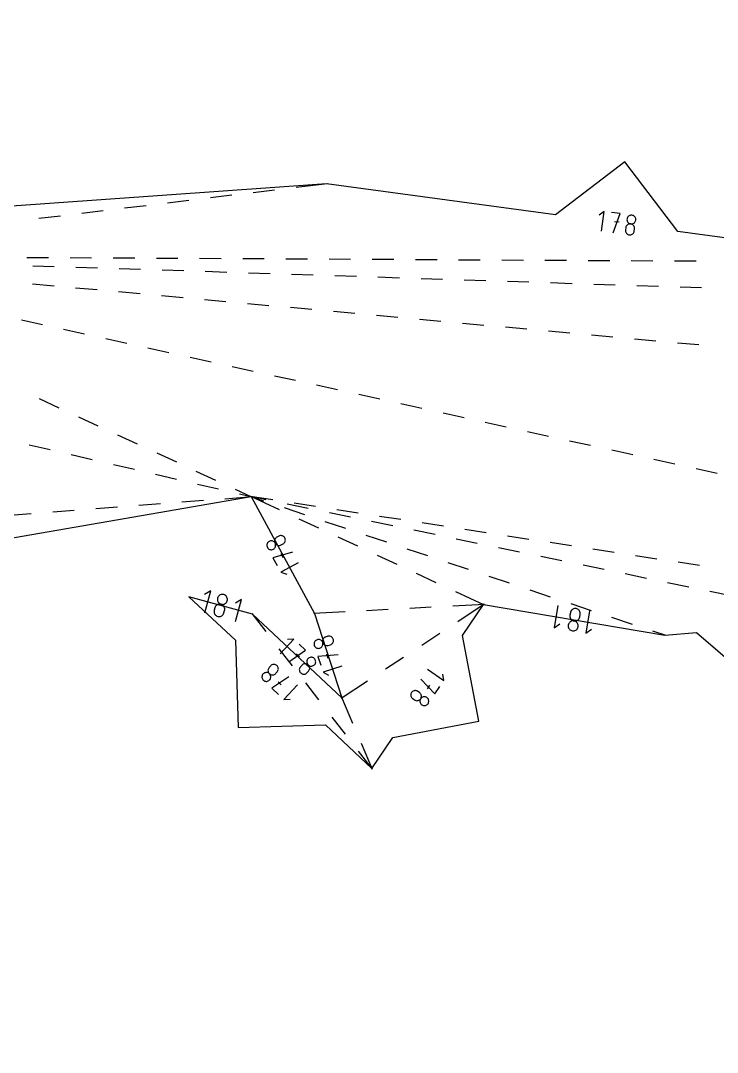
# Model space of a CAD drawing. Extents: x -2 to 214, y 3 to 282.
# Drawn here: x 40.39 to 58.3, y 106.76 to 133.26 of the extents above; entities that cross this region are included whole.
import ezdxf

# ---------------------------------------------------------------- set-up
doc = ezdxf.new("R2010")
doc.units = 0
doc.layers.add('Layer_1', color=7, linetype='CONTINUOUS')

msp = doc.modelspace()

# ---------------------------------------------------------------- linework, layer by layer
at = {"layer": 'Layer_1', "color": 5}
for points in [[(63.162543, 127.053715), (57.281356, 127.850206), (55.921264, 129.636398), (54.135073, 128.276305), (48.25389, 129.072797), (38.466793, 128.374508), (36.770338, 129.845009), (35.299844, 128.148551), (25.512747, 127.450269), (24.588441, 130.688469), (23.822011, 131.109203), (23.194327, 133.264738), (21.038791, 132.637055)], [(26.77614, 106.577555), (31.313663, 118.063639), (30.633133, 118.334368), (36.910253, 119.415752), (38.744221, 118.12081), (40.039159, 119.954779), (46.316279, 121.036162), (47.941713, 118.034994), (48.645289, 115.86825), (46.353285, 118.013333), (44.714975, 118.466804), (45.909727, 117.346128), (45.98151, 115.102211), (48.225427, 115.173994), (49.420176, 114.053311), (49.960533, 114.847855), (52.165973, 115.267798), (51.74603, 117.473234), (52.28639, 118.267774), (56.949438, 117.481051), (57.762926, 117.543493), (59.467277, 116.08215)]]:
    msp.add_lwpolyline(points, dxfattribs=at)
at = {"layer": 'Layer_1', "color": 1}
for points in [[(48.275903, 129.075467), (47.470134, 128.97791)], [(46.919402, 128.911235), (46.36867, 128.844563)], [(44.71647, 128.644538), (44.165735, 128.57786)], [(45.817938, 128.777885), (45.267202, 128.71121)], [(42.513539, 128.377838), (41.962803, 128.31116)], [(43.615003, 128.511185), (43.064271, 128.444513)], [(55.314617, 127.858331), (55.383303, 128.365484), (55.25528, 128.267976)], [(55.617547, 127.817299), (55.798981, 128.309191), (55.57345, 128.339742)], [(41.412071, 128.244488), (40.86134, 128.177813)], [(55.768395, 128.083347), (55.655644, 128.098622)], [(55.935724, 127.888723), (55.935724, 127.888723), (55.934666, 127.868226), (55.937488, 127.848471), (55.94345, 127.829809), (55.952446, 127.812628), (55.964194, 127.797247), (55.978411, 127.784018), (55.994815, 127.773329), (56.013159, 127.765533), (56.033126, 127.760982), (56.033126, 127.760982), (56.053588, 127.759923), (56.073343, 127.762393), (56.092005, 127.76832), (56.109221, 127.77728), (56.124637, 127.788992), (56.137866, 127.803174), (56.148591, 127.819578), (56.156422, 127.837923), (56.160973, 127.857925), (56.168593, 127.914024), (56.168593, 127.914024), (56.169651, 127.93452), (56.166829, 127.954311), (56.160867, 127.973008), (56.151871, 127.990259), (56.140124, 128.005676), (56.125907, 128.01894), (56.109503, 128.029664), (56.091158, 128.037496), (56.071191, 128.042047), (56.071191, 128.042047), (56.05073, 128.043105), (56.030974, 128.040283), (56.012313, 128.034321), (55.995097, 128.025325), (55.979681, 128.013578), (55.966416, 127.999361), (55.955692, 127.982921), (55.94786, 127.964577), (55.943309, 127.944574), (55.935724, 127.888476)], [(56.199108, 128.139847), (56.199108, 128.139847), (56.200167, 128.160273), (56.197344, 128.179994), (56.191383, 128.19862), (56.182387, 128.215836), (56.170639, 128.231252), (56.156422, 128.244481), (56.140018, 128.255206), (56.121674, 128.263037), (56.101706, 128.267588), (56.101706, 128.267588), (56.081245, 128.268647), (56.06149, 128.265824), (56.042828, 128.259862), (56.025612, 128.250867), (56.010196, 128.239119), (55.996931, 128.224937), (55.986242, 128.208569), (55.978411, 128.190259), (55.97386, 128.170327), (55.97386, 128.170327), (55.972801, 128.149831), (55.975624, 128.13004), (55.981586, 128.111343), (55.990581, 128.094092), (56.002329, 128.078676), (56.016546, 128.065411), (56.03295, 128.054687), (56.051259, 128.046855), (56.071226, 128.042304), (56.071226, 128.042304), (56.091688, 128.041246), (56.111443, 128.044068), (56.130105, 128.05003), (56.147321, 128.059026), (56.162737, 128.070774), (56.176001, 128.084991), (56.186726, 128.10143), (56.194558, 128.11981), (56.199108, 128.139812)], [(41.10597, 127.172175), (40.551223, 127.174997)], [(41.256588, 126.943194), (40.702127, 126.961326)], [(42.215463, 127.166216), (41.660716, 127.169038)], [(43.324956, 127.160258), (42.770209, 127.16308)], [(44.434446, 127.154296), (43.879703, 127.157118)], [(45.543939, 127.148337), (44.989192, 127.15116)], [(46.653432, 127.142379), (46.098685, 127.145201)], [(47.762925, 127.136424), (47.208179, 127.139246)], [(48.872418, 127.130466), (48.317672, 127.133288)], [(49.981912, 127.124507), (49.427165, 127.127329)], [(51.091405, 127.118549), (50.536658, 127.121371)], [(52.200898, 127.11259), (51.646151, 127.115413)], [(53.310391, 127.106632), (52.755644, 127.109454)], [(54.419884, 127.100674), (53.865138, 127.103496)], [(55.529374, 127.094712), (54.974631, 127.097534)], [(56.638867, 127.088753), (56.08412, 127.091575)], [(57.74836, 127.082795), (57.193614, 127.085617)], [(42.365503, 126.906889), (41.811042, 126.925057)], [(43.474417, 126.870592), (42.91996, 126.888725)], [(44.583329, 126.834291), (44.028875, 126.852424)], [(45.692247, 126.797987), (45.137789, 126.816155)], [(46.801161, 126.761689), (46.246704, 126.779857)], [(47.910076, 126.725389), (47.355619, 126.743557)], [(49.01899, 126.689091), (48.464533, 126.707224)], [(40.697047, 126.505548), (41.249504, 126.455083)], [(50.127905, 126.652787), (49.573448, 126.670955)], [(51.23682, 126.61649), (50.682362, 126.634658)], [(52.345734, 126.580189), (51.791281, 126.598321)], [(53.454652, 126.543891), (52.900192, 126.562059)], [(54.563564, 126.507587), (54.00911, 126.525755)], [(55.672482, 126.47129), (55.118021, 126.489423)], [(56.781393, 126.434989), (56.226939, 126.453122)], [(41.801958, 126.404618), (42.354411, 126.354153)], [(42.906865, 126.303689), (43.459319, 126.253217)], [(44.011772, 126.202752), (44.564226, 126.152287)], [(57.890311, 126.398692), (57.335854, 126.416824)], [(45.116683, 126.101822), (45.669136, 126.051354)], [(46.22159, 126.000889), (46.774043, 125.95042)], [(47.326497, 125.899956), (47.87895, 125.849487)], [(48.431407, 125.799022), (48.983861, 125.748557)], [(49.536314, 125.698093), (50.088771, 125.647621)], [(40.952296, 125.447366), (40.410518, 125.566641)], [(50.641221, 125.597156), (51.193679, 125.546691)], [(51.746132, 125.496226), (52.298586, 125.445761)], [(52.851039, 125.395296), (53.403493, 125.344824)], [(42.035857, 125.208814), (41.494075, 125.328089)], [(53.955946, 125.29436), (54.508407, 125.243895)], [(55.06086, 125.19343), (55.613314, 125.142965)], [(43.119417, 124.970263), (42.577635, 125.089537)], [(44.202978, 124.731711), (43.661196, 124.850988)], [(56.165764, 125.0925), (56.718217, 125.042028)], [(57.270671, 124.991563), (57.823124, 124.941098)], [(45.286535, 124.493159), (44.744756, 124.612437)], [(46.370095, 124.254604), (45.828317, 124.373878)], [(47.453656, 124.016052), (46.911877, 124.135329)], [(48.53722, 123.7775), (47.995438, 123.896777)], [(41.380297, 123.312909), (40.876548, 123.54527)], [(49.62078, 123.538948), (49.078998, 123.658226)], [(50.704337, 123.3004), (50.162558, 123.419674)], [(42.387791, 122.848198), (41.884042, 123.080552)], [(51.787901, 123.061841), (51.246119, 123.181118)], [(52.871458, 122.823289), (52.329679, 122.942567)], [(43.395293, 122.383484), (42.891544, 122.615841)], [(53.955022, 122.584737), (53.413236, 122.704015)], [(55.038579, 122.346189), (54.4968, 122.465463)], [(40.613404, 122.371116), (41.153556, 122.244677)], [(56.122136, 122.10763), (55.580357, 122.226911)], [(41.693712, 122.118234), (42.233864, 121.991795)], [(44.402787, 121.91877), (43.899038, 122.151131)], [(57.2057, 121.869078), (56.663921, 121.988356)], [(42.774016, 121.865353), (43.314168, 121.73891)], [(45.410289, 121.454059), (44.906536, 121.686413)], [(58.289257, 121.63053), (57.747478, 121.749804)], [(43.85432, 121.612467), (44.394476, 121.486028)], [(44.934628, 121.359586), (45.47478, 121.233147)], [(46.336429, 121.02687), (45.914035, 121.221702)], [(44.537143, 120.899302), (45.09026, 120.941854)], [(45.64338, 120.984399), (46.338405, 121.03787)], [(46.014936, 121.106707), (46.337886, 121.031107)], [(46.870884, 120.950917), (46.294347, 121.039539)], [(46.694922, 120.957934), (46.294548, 121.040657)], [(46.295232, 121.043204), (46.634654, 120.929719)], [(46.296149, 121.045504), (47.03658, 120.702156)], [(47.967515, 120.78236), (47.4192, 120.866639)], [(40.112181, 120.5589), (40.665297, 120.601452)], [(41.218418, 120.644004), (41.771541, 120.686549)], [(42.324662, 120.729101), (42.877778, 120.77165)], [(43.430899, 120.814202), (43.984023, 120.85675)], [(47.160779, 120.75381), (47.686905, 120.577908)], [(47.781481, 120.73343), (47.238204, 120.84568)], [(48.86804, 120.508929), (48.324763, 120.621179)], [(49.064146, 120.613806), (48.515831, 120.698081)], [(47.53986, 120.468783), (48.043137, 120.235403)], [(48.213034, 120.402002), (48.73916, 120.226093)], [(49.954599, 120.284428), (49.411322, 120.396679)], [(50.160777, 120.445242), (49.612461, 120.529524)], [(51.257408, 120.276685), (50.709089, 120.360967)], [(51.041159, 120.059931), (50.497877, 120.172181)], [(52.354035, 120.108131), (51.805723, 120.192406)], [(46.77755, 119.886777), (46.77755, 119.886777), (46.760546, 119.875488), (46.746188, 119.861695), (46.734652, 119.84589), (46.72608, 119.828463), (46.720576, 119.809907), (46.718107, 119.79061), (46.719165, 119.771031), (46.723681, 119.751628), (46.731795, 119.732825), (46.731795, 119.732825), (46.743119, 119.715751), (46.756912, 119.701357), (46.772752, 119.689786), (46.790179, 119.681178), (46.808735, 119.67564), (46.827997, 119.67317), (46.847541, 119.674229), (46.866908, 119.678709), (46.885676, 119.686787), (46.885676, 119.686787), (46.902786, 119.698147), (46.917179, 119.711976), (46.92875, 119.727816), (46.937393, 119.745243), (46.942932, 119.763834), (46.945402, 119.783131), (46.944343, 119.80271), (46.939863, 119.822113), (46.931749, 119.840916), (46.931749, 119.840916), (46.920425, 119.857991), (46.906631, 119.872349), (46.890792, 119.883884), (46.873364, 119.892492), (46.854773, 119.897996), (46.835476, 119.900465), (46.815862, 119.899407), (46.796423, 119.894891), (46.777585, 119.886777)], [(47.1357, 119.822258), (47.1357, 119.822258), (47.15281, 119.833617), (47.167203, 119.847411), (47.178739, 119.86325), (47.187312, 119.880678), (47.192815, 119.899234), (47.194932, 119.918495), (47.193873, 119.938039), (47.189358, 119.957442), (47.181244, 119.976245), (47.181244, 119.976245), (47.16992, 119.99332), (47.156126, 120.007713), (47.140322, 120.019284), (47.12293, 120.027927), (47.104374, 120.033466), (47.085112, 120.035935), (47.065568, 120.034877), (47.046165, 120.030397), (47.027327, 120.022283), (46.977543, 119.99533), (46.977543, 119.99533), (46.960433, 119.983971), (46.94604, 119.970142), (46.934469, 119.954302), (46.925861, 119.936875), (46.920323, 119.918284), (46.917853, 119.898987), (46.918911, 119.879408), (46.923427, 119.860005), (46.931541, 119.841202), (46.931541, 119.841202), (46.942865, 119.824127), (46.956659, 119.809734), (46.972498, 119.798198), (46.989926, 119.78959), (47.008517, 119.784087), (47.027814, 119.781618), (47.047393, 119.782676), (47.066831, 119.787192), (47.085669, 119.795305), (47.135453, 119.822258)], [(48.546413, 120.00203), (49.049696, 119.76866)], [(49.265289, 120.050187), (49.791412, 119.874282)], [(52.127714, 119.83543), (51.58444, 119.947681)], [(53.45067, 119.939567), (52.902351, 120.023849)], [(54.547297, 119.77101), (53.998985, 119.855292)], [(47.381071, 119.607483), (46.876864, 119.463793), (46.985248, 119.263673)], [(47.077263, 119.572332), (47.131449, 119.472284)], [(49.552973, 119.535287), (50.056249, 119.301907)], [(50.317537, 119.698373), (50.84367, 119.522467)], [(53.214277, 119.610926), (52.670995, 119.723176)], [(55.643924, 119.602452), (55.095612, 119.686731)], [(47.526652, 119.338673), (47.076631, 119.094943), (47.23089, 119.049096)], [(51.369796, 119.346558), (51.895918, 119.170656)], [(54.300832, 119.386425), (53.757558, 119.498676)], [(55.387395, 119.161928), (54.844114, 119.274179)], [(56.740559, 119.433892), (56.192243, 119.518174)], [(57.837186, 119.265334), (57.288871, 119.349617)], [(50.559529, 119.068534), (51.062805, 118.835161)], [(56.47395, 118.937427), (55.930669, 119.049678)], [(52.422051, 118.99475), (52.948176, 118.818841)], [(57.560513, 118.712927), (57.017232, 118.825177)], [(45.122094, 118.052576), (45.277147, 118.612748), (45.118133, 118.522649)], [(45.701408, 118.36084), (45.701408, 118.36084), (45.705571, 118.383665), (45.705596, 118.406243), (45.70175, 118.42815), (45.694272, 118.448894), (45.683406, 118.468014), (45.669436, 118.485089), (45.652609, 118.499658), (45.63317, 118.511265), (45.611404, 118.519449), (45.611404, 118.519449), (45.588509, 118.523612), (45.56586, 118.523644), (45.543953, 118.519799), (45.523174, 118.51232), (45.504019, 118.501489), (45.486944, 118.487555), (45.472374, 118.470762), (45.460768, 118.451395), (45.452584, 118.429699), (45.452584, 118.429699), (45.448385, 118.406769), (45.44834, 118.384085), (45.452185, 118.362142), (45.459664, 118.341364), (45.470494, 118.322208), (45.484464, 118.305098), (45.501292, 118.290528), (45.52073, 118.278922), (45.542496, 118.270737), (45.542496, 118.270737), (45.565391, 118.266575), (45.588004, 118.266546), (45.609947, 118.270392), (45.630726, 118.277871), (45.649882, 118.288736), (45.666991, 118.302706), (45.681561, 118.319569), (45.693167, 118.339042), (45.701352, 118.360879)], [(51.566085, 118.601788), (52.306516, 118.258443)], [(53.474302, 118.642936), (54.000424, 118.46703)], [(58.647069, 118.488423), (58.103787, 118.600673)], [(45.36652, 118.118634), (45.36652, 118.118634), (45.362322, 118.095703), (45.36229, 118.073055), (45.366135, 118.051147), (45.373614, 118.030404), (45.38448, 118.011284), (45.39845, 117.994244), (45.415277, 117.97971), (45.434715, 117.968139), (45.456482, 117.959954), (45.456482, 117.959954), (45.479342, 117.955756), (45.501955, 117.955696), (45.523862, 117.959506), (45.544606, 117.96695), (45.563761, 117.977745), (45.580836, 117.99168), (45.595406, 118.008472), (45.607012, 118.02791), (45.615196, 118.049712), (45.632341, 118.111681), (45.632341, 118.111681), (45.63654, 118.134611), (45.636585, 118.157259), (45.63274, 118.179202), (45.625261, 118.199981), (45.614431, 118.219137), (45.600461, 118.236246), (45.583633, 118.250816), (45.564195, 118.262422), (45.542429, 118.270607), (45.542429, 118.270607), (45.519534, 118.27477), (45.496885, 118.274801), (45.474943, 118.270956), (45.454164, 118.263477), (45.435008, 118.252612), (45.417898, 118.238642), (45.403329, 118.221779), (45.391722, 118.202341), (45.383538, 118.180539), (45.366393, 118.11857)], [(45.915544, 117.832951), (46.070597, 118.393123), (45.911583, 118.303024)], [(52.308544, 118.268967), (51.498948, 118.225585)], [(51.62387, 117.831169), (52.304918, 118.279984)], [(54.196699, 118.240205), (54.100006, 117.667068), (54.248925, 117.773021)], [(54.526557, 118.291121), (55.052683, 118.115215)], [(46.69785, 117.56842), (46.3397, 118.030877)], [(48.729152, 118.077186), (47.919555, 118.033805)], [(49.837072, 118.136544), (49.283112, 118.106876)], [(50.944991, 118.195906), (50.391031, 118.166238)], [(54.772165, 118.012423), (54.772165, 118.012423), (54.773928, 118.035636), (54.771812, 118.058178), (54.765709, 118.079592), (54.756148, 118.099453), (54.743378, 118.117339), (54.727715, 118.132861), (54.709476, 118.145597), (54.688944, 118.155122), (54.666437, 118.161013), (54.666437, 118.161013), (54.64326, 118.162777), (54.620752, 118.16066), (54.599339, 118.154628), (54.579477, 118.145103), (54.561556, 118.132403), (54.545999, 118.116775), (54.533228, 118.098571), (54.523668, 118.07804), (54.517741, 118.055497), (54.507052, 117.992089), (54.507052, 117.992089), (54.505288, 117.968841), (54.507405, 117.946298), (54.513473, 117.924849), (54.523033, 117.904953), (54.535803, 117.886996), (54.551467, 117.871404), (54.569705, 117.858633), (54.590237, 117.849073), (54.612744, 117.843146), (54.612744, 117.843146), (54.635957, 117.841382), (54.658464, 117.843499), (54.679878, 117.849567), (54.699775, 117.859162), (54.717696, 117.871933), (54.733253, 117.887596), (54.746024, 117.90587), (54.755584, 117.926402), (54.761511, 117.948944), (54.7722, 118.012349)], [(55.008508, 118.103239), (54.911815, 117.530105), (55.060733, 117.636058)], [(54.463925, 117.737098), (54.463925, 117.737098), (54.462161, 117.713955), (54.464631, 117.691483), (54.470698, 117.670105), (54.480259, 117.650244), (54.493029, 117.632323), (54.508692, 117.616765), (54.526931, 117.603995), (54.547463, 117.594434), (54.56997, 117.588508), (54.56997, 117.588508), (54.593147, 117.586744), (54.615655, 117.58886), (54.637068, 117.594928), (54.656965, 117.604488), (54.674886, 117.617224), (54.690444, 117.632852), (54.703214, 117.651055), (54.712739, 117.671516), (54.718631, 117.693953), (54.718631, 117.693953), (54.720394, 117.717201), (54.718278, 117.739743), (54.71221, 117.761192), (54.70265, 117.781089), (54.689879, 117.799045), (54.674216, 117.814638), (54.655977, 117.827409), (54.635446, 117.836969), (54.612938, 117.84286), (54.612938, 117.84286), (54.589761, 117.844624), (54.567254, 117.842155), (54.54584, 117.836052), (54.525943, 117.826456), (54.507987, 117.813686), (54.492429, 117.798022), (54.479659, 117.779748), (54.470099, 117.759181), (54.464172, 117.736639)], [(55.578809, 117.939306), (56.104938, 117.763404)], [(48.352092, 117.232329), (48.352092, 117.232329), (48.370966, 117.240372), (48.387617, 117.251344), (48.401834, 117.26482), (48.41344, 117.280377), (48.422225, 117.297628), (48.427975, 117.316184), (48.430444, 117.335622), (48.429386, 117.355519), (48.424835, 117.375486), (48.424835, 117.375486), (48.416792, 117.394325), (48.405856, 117.410976), (48.392415, 117.425228), (48.376893, 117.43687), (48.359677, 117.445689), (48.341156, 117.451475), (48.321718, 117.453944), (48.301821, 117.452886), (48.281819, 117.448335), (48.227975, 117.430837), (48.227975, 117.430837), (48.209101, 117.422758), (48.192415, 117.411787), (48.178162, 117.398311), (48.166521, 117.382718), (48.157701, 117.365432), (48.151916, 117.346876), (48.149446, 117.327438), (48.150505, 117.307541), (48.155055, 117.287574), (48.155055, 117.287574), (48.163099, 117.268736), (48.17407, 117.252085), (48.187546, 117.237832), (48.203139, 117.226226), (48.220425, 117.217442), (48.238981, 117.211656), (48.258419, 117.209187), (48.278351, 117.210245), (48.298354, 117.214796), (48.352202, 117.232294)], [(50.697447, 117.220645), (51.160655, 117.525907)], [(56.631064, 117.587499), (56.970482, 117.474014)], [(47.059744, 117.001676), (47.40946, 117.375338), (47.248621, 117.369976)], [(47.282943, 116.792789), (47.715727, 117.088706), (47.549562, 117.244221)], [(48.011588, 117.36074), (48.011588, 117.36074), (47.992785, 117.352697), (47.976169, 117.341761), (47.961952, 117.328285), (47.950345, 117.312727), (47.941561, 117.295476), (47.935811, 117.27692), (47.933342, 117.257482), (47.9344, 117.237585), (47.938951, 117.217618), (47.938951, 117.217618), (47.946994, 117.19878), (47.957965, 117.182129), (47.971442, 117.167877), (47.986999, 117.15627), (48.00425, 117.147451), (48.022771, 117.141665), (48.042174, 117.139196), (48.062035, 117.140254), (48.081967, 117.144805), (48.081967, 117.144805), (48.10084, 117.152883), (48.117527, 117.163855), (48.131779, 117.177331), (48.143421, 117.192924), (48.15224, 117.21021), (48.158026, 117.228766), (48.160495, 117.248204), (48.159437, 117.268101), (48.154886, 117.288068), (48.154886, 117.288068), (48.146843, 117.306906), (48.135871, 117.323557), (48.122395, 117.337774), (48.106802, 117.349381), (48.089516, 117.358165), (48.07096, 117.36395), (48.051487, 117.36642), (48.031555, 117.365362), (48.011552, 117.360775)], [(47.377212, 116.691221), (47.037533, 117.129822)], [(47.559993, 116.922308), (47.476921, 117.000053)], [(47.94384, 116.718921), (47.94384, 116.718921), (47.956399, 116.735043), (47.965642, 116.752646), (47.971569, 116.771308), (47.974038, 116.790535), (47.973332, 116.809902), (47.969417, 116.828952), (47.962255, 116.847191), (47.951848, 116.864195), (47.938196, 116.87947), (47.938196, 116.87947), (47.922039, 116.892064), (47.9044, 116.901342), (47.885738, 116.907304), (47.866476, 116.910126), (47.847109, 116.909421), (47.828094, 116.905505), (47.809891, 116.898344), (47.792922, 116.887972), (47.777682, 116.874355), (47.777682, 116.874355), (47.765052, 116.858162), (47.755774, 116.840488), (47.749812, 116.821791), (47.74699, 116.802529), (47.747696, 116.783126), (47.751612, 116.764076), (47.758773, 116.745838), (47.76918, 116.728869), (47.782832, 116.713594), (47.782832, 116.713594), (47.79899, 116.701), (47.816629, 116.691722), (47.835291, 116.685795), (47.854552, 116.683326), (47.87392, 116.684031), (47.89297, 116.687947), (47.911244, 116.695144), (47.928247, 116.705586), (47.943558, 116.719274)], [(48.554435, 116.976604), (48.032529, 116.92676), (48.102816, 116.710299)], [(48.249293, 116.997146), (48.28443, 116.888932)], [(49.771017, 116.610121), (50.234232, 116.915383)], [(46.983484, 116.53421), (46.983484, 116.53421), (46.996113, 116.550367), (47.005391, 116.568006), (47.011353, 116.586668), (47.014176, 116.605894), (47.01347, 116.625227), (47.009554, 116.644241), (47.002357, 116.662445), (46.991951, 116.679413), (46.978333, 116.694689), (46.978333, 116.694689), (46.962211, 116.707318), (46.944608, 116.716631), (46.925981, 116.722629), (46.906755, 116.725451), (46.887422, 116.724745), (46.868408, 116.720865), (46.850169, 116.713739), (46.833165, 116.703332), (46.817855, 116.689679), (46.77912, 116.648387), (46.77912, 116.648387), (46.76649, 116.632229), (46.757177, 116.61459), (46.75118, 116.595928), (46.748357, 116.576667), (46.749063, 116.557299), (46.752944, 116.538249), (46.760105, 116.520011), (46.770512, 116.503007), (46.784129, 116.487696), (46.784129, 116.487696), (46.800251, 116.475067), (46.81789, 116.465789), (46.836552, 116.459827), (46.855814, 116.457005), (46.875181, 116.45771), (46.894231, 116.461626), (46.912505, 116.468787), (46.929509, 116.479194), (46.944819, 116.492847), (46.983551, 116.534139)], [(47.583686, 116.666735), (47.583686, 116.666735), (47.571056, 116.650577), (47.561778, 116.632938), (47.555852, 116.614276), (47.553382, 116.59505), (47.554088, 116.575718), (47.558039, 116.556703), (47.565236, 116.5385), (47.575678, 116.521531), (47.58933, 116.506256), (47.58933, 116.506256), (47.605452, 116.493662), (47.623056, 116.484384), (47.641718, 116.478422), (47.660944, 116.4756), (47.680276, 116.476305), (47.699291, 116.480186), (47.71753, 116.487347), (47.734534, 116.497754), (47.749844, 116.511406), (47.78853, 116.552741), (47.78853, 116.552741), (47.801159, 116.568934), (47.810437, 116.586608), (47.816399, 116.605305), (47.819221, 116.624567), (47.818516, 116.643934), (47.8146, 116.662984), (47.807439, 116.681223), (47.797032, 116.698227), (47.783379, 116.713502), (47.783379, 116.713502), (47.767222, 116.726096), (47.749583, 116.735374), (47.730921, 116.741336), (47.71166, 116.743806), (47.692292, 116.7431), (47.673242, 116.739184), (47.655003, 116.731988), (47.638, 116.721546), (47.622689, 116.707893), (47.584003, 116.666555)], [(48.648845, 116.685852), (48.162079, 116.527793), (48.305462, 116.454726)], [(46.623273, 116.482429), (46.623273, 116.482429), (46.610679, 116.466343), (46.601401, 116.448739), (46.595439, 116.430077), (46.592617, 116.410851), (46.593322, 116.391483), (46.597203, 116.372433), (46.604364, 116.354195), (46.614771, 116.337191), (46.628388, 116.32188), (46.628388, 116.32188), (46.64451, 116.309251), (46.662149, 116.299973), (46.680811, 116.294011), (46.700073, 116.291188), (46.71944, 116.291894), (46.738455, 116.295775), (46.756694, 116.302901), (46.773662, 116.313272), (46.788938, 116.326854), (46.788938, 116.326854), (46.801602, 116.343012), (46.810916, 116.36065), (46.816913, 116.379348), (46.819735, 116.398609), (46.819029, 116.418012), (46.815149, 116.437062), (46.807988, 116.455301), (46.797581, 116.472305), (46.783963, 116.48758), (46.783963, 116.48758), (46.767841, 116.500209), (46.750203, 116.509487), (46.731541, 116.515449), (46.712279, 116.518272), (46.692876, 116.517566), (46.673826, 116.51365), (46.655552, 116.506489), (46.638513, 116.496082), (46.623203, 116.482429)], [(47.284089, 116.40782), (46.850973, 116.112387), (47.016966, 115.956685)], [(50.845554, 116.604215), (51.268746, 116.316405), (51.238619, 116.474488)], [(47.006894, 116.278608), (47.089878, 116.200772)], [(47.507052, 116.19868), (47.15692, 115.825409), (47.317762, 115.830559)], [(48.05657, 115.814021), (47.716891, 116.252623)], [(48.626758, 115.856041), (49.307803, 116.304855)], [(50.673642, 116.351436), (51.032854, 115.969547), (51.160838, 116.157736)], [(50.844397, 116.097711), (50.908384, 116.191793)], [(48.636572, 115.888658), (48.923818, 115.215883)], [(50.595551, 116.034832), (50.595551, 116.034832), (50.57763, 116.044816), (50.558756, 116.051271), (50.539389, 116.054094), (50.519986, 116.053741), (50.500971, 116.050072), (50.482803, 116.043228), (50.46594, 116.033315), (50.450771, 116.020403), (50.437789, 116.004564), (50.437789, 116.004564), (50.42784, 115.986678), (50.421384, 115.967839), (50.418209, 115.948507), (50.418534, 115.929104), (50.422132, 115.91009), (50.428906, 115.891886), (50.438783, 115.874988), (50.451695, 115.859819), (50.46757, 115.846801), (50.514384, 115.814946), (50.514384, 115.814946), (50.532305, 115.804962), (50.551178, 115.798506), (50.570581, 115.795331), (50.590019, 115.79568), (50.609069, 115.799279), (50.627273, 115.806087), (50.644206, 115.816), (50.659375, 115.828912), (50.672358, 115.844752), (50.672358, 115.844752), (50.682306, 115.862673), (50.688727, 115.881546), (50.691549, 115.900914), (50.691196, 115.920352), (50.687562, 115.939402), (50.680754, 115.957605), (50.670841, 115.974539), (50.657894, 115.989743), (50.642019, 116.002761), (50.595209, 116.034581)], [(50.702732, 115.687057), (50.702732, 115.687057), (50.720582, 115.677143), (50.739421, 115.670723), (50.758753, 115.667901), (50.778156, 115.668253), (50.79717, 115.671887), (50.815374, 115.678696), (50.832307, 115.688609), (50.847477, 115.70152), (50.860459, 115.71736), (50.860459, 115.71736), (50.870407, 115.735281), (50.876828, 115.754155), (50.87965, 115.773522), (50.879297, 115.79296), (50.875663, 115.811975), (50.86889, 115.830178), (50.859012, 115.847077), (50.846136, 115.862246), (50.830332, 115.875193), (50.830332, 115.875193), (50.812375, 115.885177), (50.793502, 115.891632), (50.774099, 115.894807), (50.754661, 115.894455), (50.735611, 115.890856), (50.717407, 115.884048), (50.700474, 115.874135), (50.685305, 115.861223), (50.672322, 115.845383), (50.672322, 115.845383), (50.662374, 115.827497), (50.655953, 115.808624), (50.653131, 115.789256), (50.653484, 115.769818), (50.657118, 115.750768), (50.663926, 115.732565), (50.673839, 115.715632), (50.686786, 115.700427), (50.702661, 115.687409)], [(48.735932, 114.936822), (48.396253, 115.375423)], [(49.433765, 114.035771), (49.075611, 114.498224)], [(49.141648, 114.705682), (49.428894, 114.032906)]]:
    msp.add_lwpolyline(points, dxfattribs=at)

doc.saveas('drawing.dxf')
